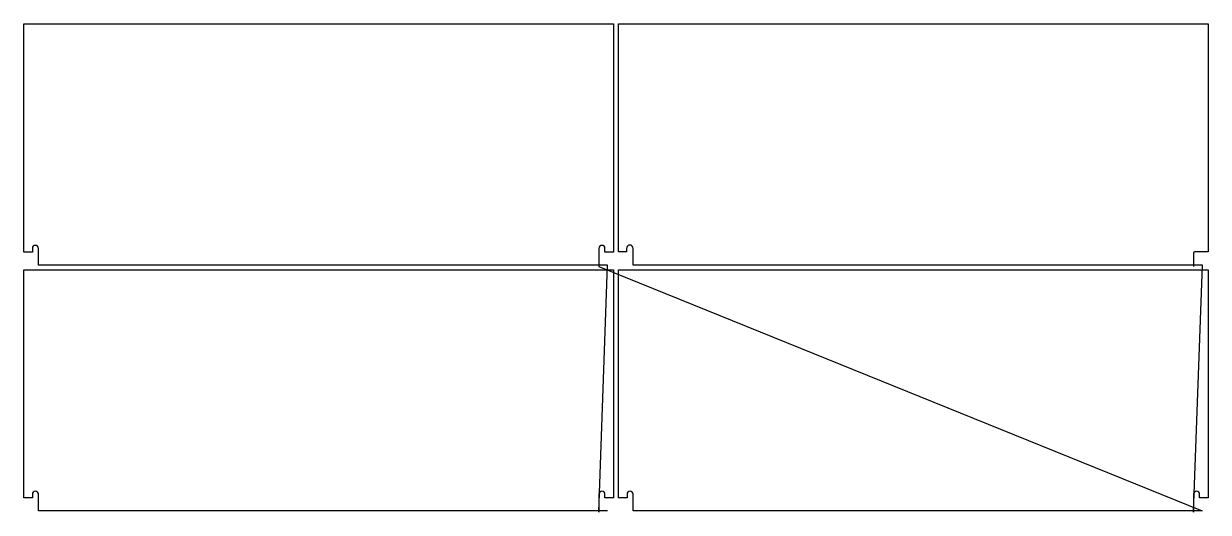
# Model space of a CAD drawing. Header units: metres. Extents: x 10 to 4453, y 5 to 1837.
import ezdxf

# ---------------------------------------------------------------- set-up
doc = ezdxf.new("R2010")
doc.units = ezdxf.units.M

msp = doc.modelspace()

# ---------------------------------------------------------------- linework, layer by layer
at = {"layer": 'TOOL_0'}
for p, q in [((10, 980.889), (10, 1836.139)), ((10, 1836.139), (2222.5, 1836.139)), ((2222.5, 1836.139), (2222.5, 980.889)), ((2240.565, 982.153), (2240.565, 1837.153)), ((2240.565, 1837.153), (4452.565, 1837.153)), ((4452.565, 1837.153), (4452.565, 982.153)), ((42.5, 980.889), (10, 980.889)), ((42.5, 994.639), (42.5, 980.889)), ((65, 932.139), (65, 994.639)), ((2167.5, 994.639), (2167.5, 932.139)), ((2190, 980.889), (2190, 994.639)), ((2222.5, 980.889), (2190, 980.889)), ((2270.565, 982.153), (2240.565, 982.153)), ((2270.565, 994.653), (2270.565, 982.153)), ((2295.565, 932.153), (2295.565, 994.653)), ((4452.565, 982.153), (4402.565, 982.153)), ((4397.565, 977.153), (4397.565, 932.153)), ((10, 58.751), (10, 914.001)), ((10, 914.001), (2222.5, 914.001)), ((2167.5, 932.139), (65, 932.139)), ((2167.5, 4.992), (2199.209, 932.139)), ((2199.209, 932.139), (2167.5, 932.139)), ((2167.5, 932.139), (2167.5, 927.13)), ((2167.5, 927.13), (4429.762, 10.001)), ((2222.5, 914.001), (2222.5, 58.751)), ((2240.553, 58.751), (2240.553, 914.001)), ((2240.553, 914.001), (4453.053, 914.001)), ((4397.565, 932.153), (2295.565, 932.153)), ((4431.562, 932.153), (4397.565, 932.153)), ((4397.565, 932.153), (4397.565, 927.227)), ((4398.053, 4.992), (4431.562, 932.153)), ((4453.053, 914.001), (4453.053, 58.751)), ((42.5, 58.751), (10, 58.751)), ((42.5, 72.501), (42.5, 58.751)), ((65, 10.001), (65, 72.501)), ((2167.5, 72.501), (2167.5, 10.001)), ((2190, 58.751), (2190, 72.501)), ((2222.5, 58.751), (2190, 58.751)), ((2273.053, 58.751), (2240.553, 58.751)), ((2273.053, 72.501), (2273.053, 58.751)), ((2295.553, 10.001), (2295.553, 72.501)), ((4398.053, 72.501), (4398.053, 10.001)), ((4420.553, 58.751), (4420.553, 72.501)), ((4453.053, 58.751), (4420.553, 58.751)), ((2167.5, 10.001), (65, 10.001)), ((2199.209, 10.001), (2167.5, 10.001)), ((2167.5, 10.001), (2167.5, 4.992)), ((4398.053, 10.001), (2295.553, 10.001)), ((4429.762, 10.001), (4398.053, 10.001)), ((4398.053, 10.001), (4398.053, 4.992))]:
    msp.add_line(p, q, dxfattribs=at)
for centre, radius, start in [((53.75, 994.639), 11.25, 0), ((2178.75, 994.639), 11.25, 0), ((2283.065, 994.653), 12.5, 0), ((4402.565, 977.153), 5, 90), ((53.75, 72.501), 11.25, 0), ((2178.75, 72.501), 11.25, 0), ((2284.303, 72.501), 11.25, 0), ((4409.303, 72.501), 11.25, 0)]:
    msp.add_arc(centre, radius, start, 180, dxfattribs=at)

doc.saveas('drawing.dxf')
